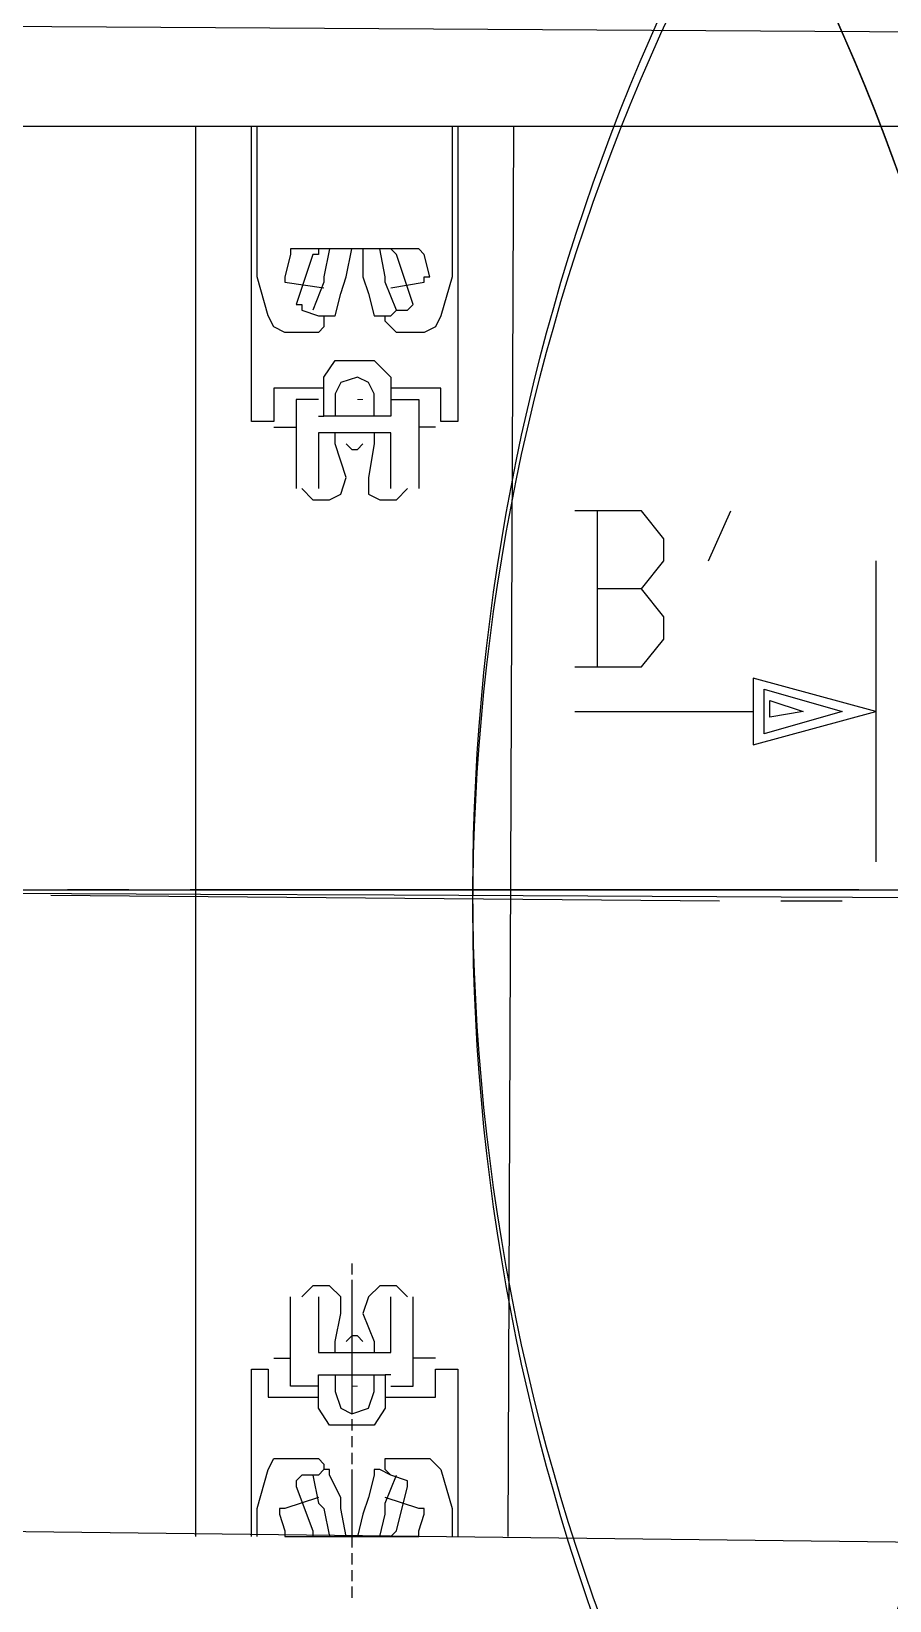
# Model space of a CAD drawing. Header units: millimetres. Extents: x -45 to 90, y -17 to 16.
# Drawn here: x 1.135 to 1.841, y -0.584 to 0.706 of the extents above; entities that cross this region are included whole.
import ezdxf

# ---------------------------------------------------------------- set-up
doc = ezdxf.new("R2010")
doc.units = ezdxf.units.MM
doc.layers.add('PDF_Geometry', color=7, linetype='Continuous')

msp = doc.modelspace()

# ---------------------------------------------------------------- linework, layer by layer
at = {"color": 2}
for q in [(53.4325, 0), (42.783, 0)]:
    msp.add_line((0, 0), q, dxfattribs=at)
at = {"color": 4}
for centre in [(0.1994, 0), (0.1994, -0.0004), (3.2478, 0), (3.2478, -0.0159)]:
    msp.add_circle(centre, 1.75, dxfattribs=at)
at = {"color": 2}
for radius in [500.8082, 500.0582]:
    msp.add_arc((-0.8299, -500.0575), radius, 85.235272, 89.904911, dxfattribs=at)
at = {"layer": 'PDF_Geometry', "lineweight": 25}
for points in [[(16.0903, 0.4309), (14.5408, 0.4815), (12.9501, 0.5272), (10.6122, 0.5868), (8.2789, 0.6326), (7.683, 0.6464), (3.9882, 0.6922), (0.298, 0.7151), (0.1971, 0.7151), (-0.0046, 0.7151), (0.1971, 0.7151), (7.683, 0.7151), (8.2789, 0.706), (10.6168, 0.6601), (12.9501, 0.6005), (14.5408, 0.5547), (16.0903, 0.5043), (16.2553, 0.4997), (16.7137, 0.4815), (16.7733, 0.4815)], [(-0.4813, 0.683), (-0.0046, 0.683), (-0.0046, 0.628), (2.6588, 0.628), (7.683, 0.5961), (8.2789, 0.5868), (10.6122, 0.5363), (12.9456, 0.4767), (13.2435, 0.5043), (14.2429, 0.4767), (14.5362, 0.4309), (14.6508, 0.4309)], [(1.2698, -0.5318), (1.2698, 0.628)], [(1.3752, 0.4126), (1.334, 0.4126), (1.334, 0.3851), (1.3156, 0.3851), (1.3156, 0.628)], [(1.3707, 0.4722), (1.3752, 0.4722), (1.3752, 0.4676), (1.3752, 0.463), (1.3707, 0.4584), (1.3431, 0.4584), (1.334, 0.463), (1.3294, 0.4722), (1.3202, 0.5043), (1.3202, 0.5088), (1.3202, 0.628)], [(1.4807, 0.628), (1.4807, 0.5088), (1.4807, 0.5043), (1.4715, 0.4722), (1.4669, 0.463), (1.4577, 0.4584), (1.4348, 0.4584), (1.4302, 0.463), (1.4257, 0.4676), (1.4257, 0.4722), (1.4302, 0.4722)], [(1.4853, 0.628), (1.4853, 0.3851), (1.4715, 0.3851), (1.4715, 0.4126), (1.4302, 0.4126)], [(1.5311, 0.628), (1.5265, -0.5318)], [(1.4302, 0.4951), (1.4577, 0.4997), (1.4577, 0.5043), (1.4623, 0.5043), (1.4577, 0.5226), (1.4532, 0.5272), (1.4073, 0.5272), (1.3982, 0.5272), (1.3477, 0.5272), (1.3477, 0.5226), (1.3431, 0.5043), (1.3431, 0.4997), (1.3752, 0.4951)], [(1.3707, 0.5272), (1.3707, 0.5226), (1.3661, 0.5226), (1.3523, 0.4815), (1.3569, 0.4815), (1.3569, 0.4767), (1.3707, 0.4722), (1.3798, 0.4722), (1.3844, 0.4722), (1.389, 0.4905), (1.3936, 0.5043), (1.3982, 0.5272)], [(1.3798, 0.5272), (1.3752, 0.5043), (1.3752, 0.4997), (1.3661, 0.4767)], [(1.4073, 0.5272), (1.4073, 0.5043), (1.4119, 0.4905), (1.4165, 0.4722), (1.4211, 0.4722), (1.4257, 0.4722), (1.4302, 0.4722), (1.4348, 0.4767), (1.444, 0.4767), (1.4486, 0.4815), (1.4348, 0.5226), (1.4302, 0.5272)], [(1.4348, 0.4767), (1.4257, 0.4997), (1.4257, 0.5043), (1.4211, 0.5272)], [(1.3707, 0.3897), (1.3752, 0.3897), (1.3752, 0.4217), (1.3844, 0.4355), (1.4165, 0.4355), (1.4302, 0.4217), (1.4302, 0.3897), (1.3752, 0.3897)], [(1.4165, 0.3897), (1.4165, 0.408), (1.4119, 0.4172), (1.4027, 0.4217), (1.389, 0.4172), (1.3844, 0.408), (1.3844, 0.3897)], [(1.3707, 0.4034), (1.3523, 0.4034), (1.3523, 0.3805)], [(1.4302, 0.4034), (1.4532, 0.4034), (1.4532, 0.3805)], [(1.334, 0.3805), (1.3523, 0.3805), (1.3523, 0.3301)], [(1.3569, 0.3301), (1.3661, 0.3209), (1.3798, 0.3209), (1.389, 0.3255), (1.3936, 0.3392), (1.3844, 0.3669), (1.3844, 0.3759)], [(1.4302, 0.3301), (1.4302, 0.3759), (1.3707, 0.3759), (1.3707, 0.3301)], [(1.4165, 0.3759), (1.4165, 0.3669), (1.4119, 0.3392), (1.4119, 0.3255), (1.4211, 0.3209), (1.4348, 0.3209), (1.444, 0.3301)], [(1.4669, 0.3805), (1.4532, 0.3805), (1.4532, 0.3301)], [(1.3936, 0.3669), (1.3982, 0.3621), (1.4027, 0.3621), (1.4073, 0.3669)], [(1.6365, 0.2475), (1.6549, 0.2705), (1.6549, 0.2888), (1.6365, 0.3117), (1.5815, 0.3117)], [(1.5999, 0.3117), (1.5999, 0.1834)], [(1.6915, 0.2705), (1.7099, 0.3117)], [(1.8291, 0.2705), (1.8291, 0.1467), (1.7282, 0.1742), (1.7282, 0.1467)], [(1.5815, 0.1834), (1.6365, 0.1834), (1.6549, 0.2063), (1.6549, 0.2246), (1.6365, 0.2475), (1.5999, 0.2475)], [(1.5815, 0.1467), (1.7282, 0.1467), (1.7282, 0.1192), (1.8291, 0.1467), (1.8291, 0.0231)], [(1.2148, 0), (1.1644, 0)], [(1.8153, 0), (1.2652, 0)], [(1.7007, -0.0092), (1.1506, -0.0046)], [(1.8016, -0.0092), (1.7511, -0.0092)], [(1.3982, -0.3071), (1.3982, -0.3163)], [(1.3982, -0.3207), (1.3982, -0.3346), (1.3982, -0.3484), (1.3982, -0.3621), (1.3982, -0.3759), (1.3982, -0.3897), (1.3982, -0.4034), (1.3982, -0.4172), (1.3982, -0.4309)], [(1.334, -0.3851), (1.3477, -0.3851), (1.3477, -0.3346)], [(1.3844, -0.3805), (1.3844, -0.3713), (1.389, -0.3484), (1.389, -0.3346), (1.3798, -0.3255), (1.3661, -0.3255), (1.3569, -0.3346)], [(1.3707, -0.3346), (1.3707, -0.3805), (1.4302, -0.3805), (1.4302, -0.3346)], [(1.444, -0.3346), (1.4348, -0.3255), (1.4211, -0.3255), (1.4119, -0.3346), (1.4073, -0.3484), (1.4165, -0.3713), (1.4165, -0.3805)], [(1.4669, -0.3851), (1.4486, -0.3851), (1.4486, -0.3346)], [(1.4073, -0.3713), (1.4027, -0.3667), (1.3982, -0.3667), (1.3936, -0.3713)], [(1.3707, -0.408), (1.3477, -0.408), (1.3477, -0.3851)], [(1.4302, -0.408), (1.4486, -0.408), (1.4486, -0.3851)], [(1.3156, -0.5318), (1.3156, -0.3942), (1.3294, -0.3942), (1.3294, -0.4172), (1.3707, -0.4172)], [(1.4302, -0.3988), (1.4257, -0.3988), (1.4257, -0.4263), (1.4165, -0.4401), (1.3798, -0.4401), (1.3707, -0.4263), (1.3707, -0.3988), (1.4257, -0.3988)], [(1.3844, -0.3988), (1.3844, -0.4126), (1.389, -0.4263), (1.3982, -0.4309), (1.4119, -0.4263), (1.4165, -0.4126), (1.4165, -0.3988)], [(1.4257, -0.4172), (1.4669, -0.4172), (1.4669, -0.3942), (1.4853, -0.3942), (1.4853, -0.5318)], [(1.3982, -0.4353), (1.3982, -0.4447)], [(1.3982, -0.4492), (1.3982, -0.4584)], [(1.3982, -0.463), (1.3982, -0.4722)], [(1.3202, -0.5318), (1.3202, -0.5134), (1.3202, -0.5088), (1.3294, -0.4767), (1.334, -0.4676), (1.3431, -0.4676), (1.3661, -0.4676), (1.3707, -0.4676), (1.3752, -0.4722), (1.3752, -0.4767), (1.3707, -0.4813)], [(1.3936, -0.5318), (1.389, -0.5088), (1.389, -0.4997), (1.3798, -0.4813), (1.3798, -0.4767), (1.3752, -0.4767), (1.3707, -0.4813), (1.3661, -0.4813), (1.3569, -0.4813), (1.3523, -0.4859), (1.3523, -0.4905), (1.3661, -0.5272), (1.3661, -0.5318), (1.3707, -0.5318)], [(1.3982, -0.4767), (1.3982, -0.4859), (1.3982, -0.4905), (1.3982, -0.4997), (1.3982, -0.5043), (1.3982, -0.5134), (1.3982, -0.518), (1.3982, -0.5272), (1.3982, -0.5318), (1.3982, -0.5409)], [(1.4302, -0.5318), (1.4348, -0.5272), (1.444, -0.4905), (1.444, -0.4859), (1.4302, -0.4813), (1.4211, -0.4767), (1.4165, -0.4767), (1.4165, -0.4813), (1.4119, -0.4997), (1.4073, -0.5134), (1.4027, -0.5318)], [(1.4302, -0.4813), (1.4257, -0.4767), (1.4257, -0.4722), (1.4257, -0.4676), (1.4302, -0.4676), (1.4532, -0.4676), (1.4623, -0.4676), (1.4715, -0.4767), (1.4807, -0.5088), (1.4807, -0.5134), (1.4807, -0.5318)], [(1.3661, -0.4813), (1.3707, -0.5043), (1.3752, -0.5088), (1.3798, -0.5318)], [(1.4211, -0.5318), (1.4257, -0.5134), (1.4257, -0.5043), (1.4348, -0.4813)], [(1.3707, -0.4997), (1.3431, -0.5088), (1.3386, -0.5088), (1.3386, -0.5134), (1.3431, -0.5272), (1.3431, -0.5318), (1.3477, -0.5318), (1.3936, -0.5318), (1.4027, -0.5318), (1.4486, -0.5318), (1.4532, -0.5318), (1.4532, -0.5272), (1.4577, -0.5134), (1.4577, -0.5088), (1.4532, -0.5088), (1.4257, -0.4997)], [(-0.0046, -0.6097), (-0.0046, -0.5822), (0, -0.5134), (0.298, -0.518), (2.6542, -0.5455), (3.2456, -0.5547), (6.8899, -0.5868), (7.6692, -0.6005), (8.2789, -0.6051), (12.9501, -0.6509), (13.2481, -0.6876), (14.2474, -0.7014), (14.5408, -0.6693), (14.6829, -0.6693)], [(1.3982, -0.5455), (1.3982, -0.5547)], [(1.3982, -0.5593), (1.3982, -0.5684)], [(1.3982, -0.573), (1.3982, -0.5822)]]:
    msp.add_lwpolyline(points, dxfattribs=at)
at = {"layer": 'PDF_Geometry', "lineweight": 9}
for points in [[(1.4027, 0.4034), (1.4073, 0.4034)], [(1.3982, -0.408), (1.4027, -0.408)]]:
    msp.add_lwpolyline(points, dxfattribs=at)
at = {"layer": 'PDF_Geometry', "lineweight": 25}
for points in [[(1.7374, 0.165), (1.8016, 0.1467), (1.7374, 0.1284)], [(1.742, 0.1559), (1.7695, 0.1467), (1.742, 0.1421)]]:
    msp.add_lwpolyline(points, close=True, dxfattribs=at)

doc.saveas('drawing.dxf')
